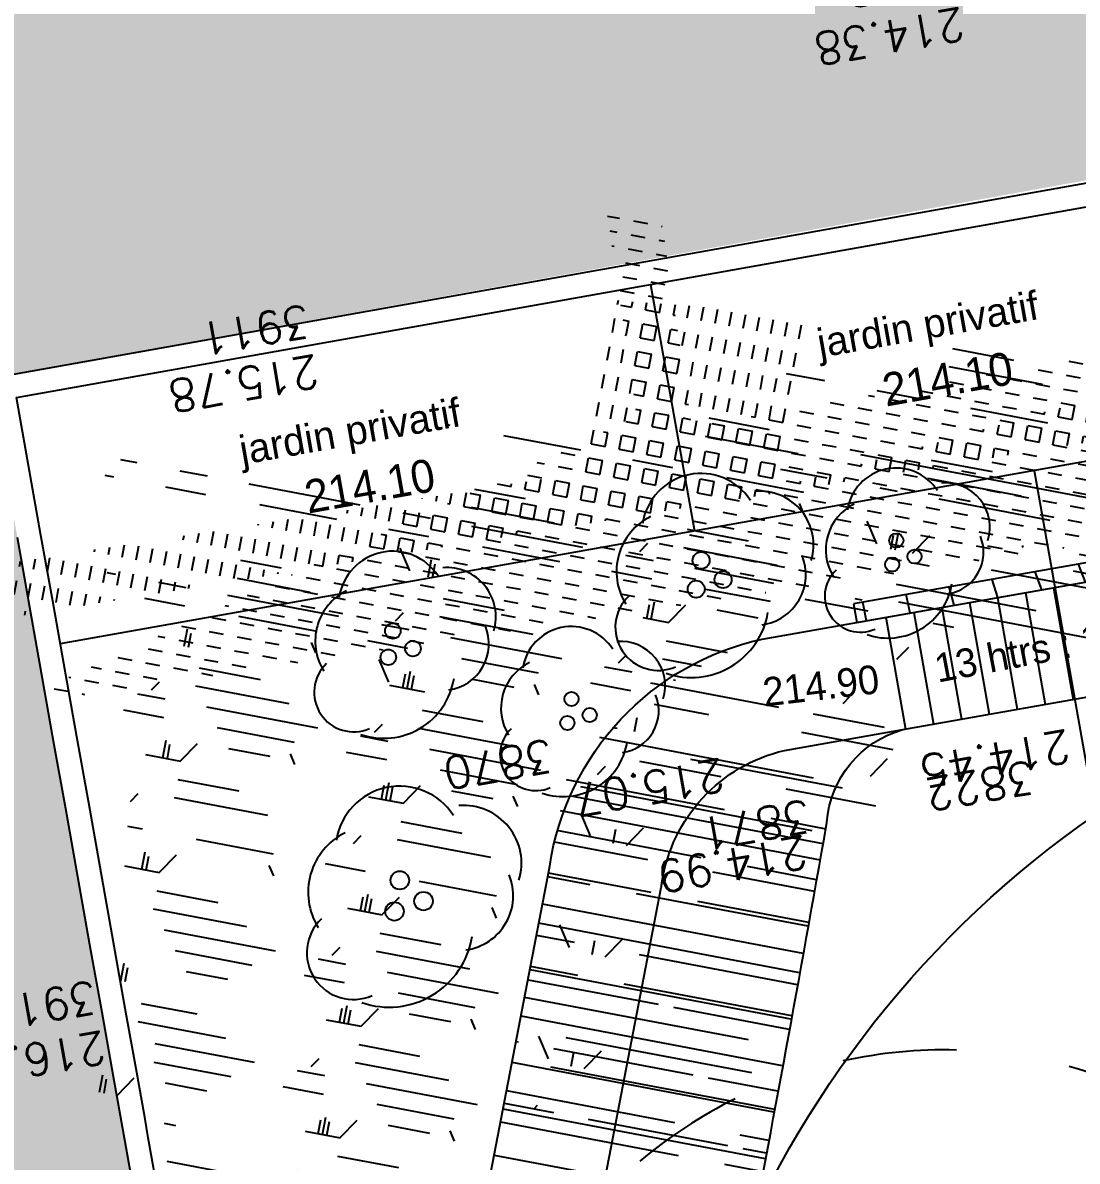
# Model space of a CAD drawing. Extents: x -2313930 to 3286427, y -3858277 to 2572692.
# Drawn here: x 392901 to 404053, y -317430 to -305391 of the extents above; entities that cross this region are included whole.
import ezdxf
from ezdxf.enums import TextEntityAlignment as Align
from ezdxf.lldxf.tags import DXFTag

# ---------------------------------------------------------------- set-up
doc = ezdxf.new("R2010")
doc.units = 0
for name, color, linetype, lineweight in [('_GAZELEC-RESERVATION 2', 132, 'Continuous', 18), ('Fond topo - P', 252, 'Continuous', 50), ('Fond topo - VOI', 252, 'Continuous', 25)]:
    doc.layers.add(name, color=color, linetype=linetype, lineweight=lineweight)
for name, color, linetype, plot in [('Fond topo - N', 252, 'Continuous', False), ('Fond topo - NCACHE', 252, 'Continuous', False), ('Fond topo - ZCACHE', 252, 'Continuous', False)]:
    doc.layers.add(name, color=color, linetype=linetype, plot=plot)
for name, color, linetype in [('Fond topo - VEG', 252, 'Continuous'), ('Fond topo - Z_500', 252, 'Continuous'), ('prlm-VRD', 2, 'Continuous'), ('SA - arbuste', 252, 'Continuous'), ('SA - bât A-B', 252, 'Continuous'), ('SA - béton balayé', 252, 'Continuous'), ('SA - clôture', 252, 'DIVISE2'), ('SA - couvre sol', 252, 'Continuous'), ('SA - EBC', 252, 'Continuous'), ('SA - ECL-réso', 252, 'Eclairage public'), ('SA - emmarchements', 252, 'Continuous'), ('SA - haie séparative', 252, 'Continuous'), ('SA - limite revêtement', 252, 'Continuous'), ('SA - muret béton', 252, 'Continuous'), ('SA - pouzzolane', 252, 'Continuous')]:
    doc.layers.add(name, color=color, linetype=linetype)
doc.styles.add('Arial', font='arial.ttf')
doc.styles.add('Lignes', font='arial.ttf', dxfattribs={"height": 0.35})
doc.styles.add('SIMPLEX', font='simplex_.ttf', dxfattribs={"height": 1.25})
tags = doc.linetypes.add('CACHE2', pattern=[4.762499928474426, 3.174999952316284, -1.587499976158142]).pattern_tags.tags
tags[6:7] = [DXFTag(74, 4), DXFTag(75, 0), DXFTag(340, '0'), DXFTag(46, 0.0), DXFTag(50, 0.0), DXFTag(44, 0.0), DXFTag(45, 0.0)]
tags[4:5] = [DXFTag(74, 4), DXFTag(75, 0), DXFTag(340, '0'), DXFTag(46, 0.0), DXFTag(50, 0.0), DXFTag(44, 0.0), DXFTag(45, 0.0)]
tags = doc.linetypes.add('DIVISE2', pattern=[15.874999761581421, 6.349999904632568, -3.174999952316284, 0, -3.174999952316284, 0, -3.174999952316284]).pattern_tags.tags
tags[14:15] = [DXFTag(74, 4), DXFTag(75, 0), DXFTag(340, '0'), DXFTag(46, 0.0), DXFTag(50, 0.0), DXFTag(44, 0.0), DXFTag(45, 0.0)]
tags[12:13] = [DXFTag(74, 4), DXFTag(75, 0), DXFTag(340, '0'), DXFTag(46, 0.0), DXFTag(50, 0.0), DXFTag(44, 0.0), DXFTag(45, 0.0)]
tags[10:11] = [DXFTag(74, 4), DXFTag(75, 0), DXFTag(340, '0'), DXFTag(46, 0.0), DXFTag(50, 0.0), DXFTag(44, 0.0), DXFTag(45, 0.0)]
tags[8:9] = [DXFTag(74, 4), DXFTag(75, 0), DXFTag(340, '0'), DXFTag(46, 0.0), DXFTag(50, 0.0), DXFTag(44, 0.0), DXFTag(45, 0.0)]
tags[6:7] = [DXFTag(74, 4), DXFTag(75, 0), DXFTag(340, '0'), DXFTag(46, 0.0), DXFTag(50, 0.0), DXFTag(44, 0.0), DXFTag(45, 0.0)]
tags[4:5] = [DXFTag(74, 4), DXFTag(75, 0), DXFTag(340, '0'), DXFTag(46, 0.0), DXFTag(50, 0.0), DXFTag(44, 0.0), DXFTag(45, 0.0)]
tags = doc.linetypes.add('Eclairage public', pattern='A,5,-0.25,["ECL",Lignes,S=1,R=0,X=0,Y=-0.18],-1.25', length=6.5).pattern_tags.tags
tags[15:16] = [DXFTag(74, 4), DXFTag(75, 0), DXFTag(340, '0'), DXFTag(46, 0.0), DXFTag(50, 0.0), DXFTag(44, 0.0), DXFTag(45, 0.0)]
tags[4:5] = [DXFTag(74, 4), DXFTag(75, 0), DXFTag(340, '0'), DXFTag(46, 0.0), DXFTag(50, 0.0), DXFTag(44, 0.0), DXFTag(45, 0.0)]
tags = doc.linetypes.add('L16', pattern=[0.37500001490116125, 0.300000011920929, -0.07500000298023224]).pattern_tags.tags
tags[6:7] = [DXFTag(74, 4), DXFTag(75, 0), DXFTag(340, '0'), DXFTag(46, 0.0), DXFTag(50, 0.0), DXFTag(44, 0.0), DXFTag(45, 0.0)]
tags[4:5] = [DXFTag(74, 4), DXFTag(75, 0), DXFTag(340, '0'), DXFTag(46, 0.0), DXFTag(50, 0.0), DXFTag(44, 0.0), DXFTag(45, 0.0)]

# ---------------------------------------------------------------- blocks, each defined once
blk = doc.blocks.new('PTOPO')
at = {"layer": 'Fond topo - NCACHE', "style": 'SIMPLEX'}
blk.add_attdef('MAT', text='', height=0.34, dxfattribs=at).set_placement((0.09999999986030161, -0.09999999962747097), align=Align.TOP_LEFT)
at = {"layer": 'Fond topo - ZCACHE', "style": 'SIMPLEX'}
blk.add_attdef('ALT', (0.09999999986030161, 0.09999999962747097), '', height=0.34, dxfattribs=at)
blk = doc.blocks.new('VEG12')
at = {"ltscale": 2}
for start, end in [(228.4615380795054, 242.3076921006177), (283.8461540205217, 297.6923080014643), (256.1538460914157, 270)]:
    blk.add_arc((0, 0), 0.496982058, start, end, dxfattribs=at)
blk = doc.blocks.new('A$C1F970F0F')
at = {"layer": 'SA - béton balayé'}
h = blk.add_hatch(dxfattribs=at)
h.set_pattern_fill('BETON_BALAYE', color=256, scale=49.99999999999999, angle=-10.72360141139323, style=0, pattern_type=2)
h.set_pattern_definition([(349.2763985886067, (-277130161.1279894, -473864756.7787022), (117.3825536141096, 28.65896207176165), [749.9999999999999, -99.99999999999999, 250, -49.99999999999999]), (349.2763985886067, (-277130091.1375459, -473864744.5890418), (-36.75306622226226, 74.64222748057564), [150, -16.5, 299.9999999999999, -37.49999999999999]), (349.2763985886067, (-277130128.6565508, -473864719.6726964), (261.6928111209335, -15.46358973923611), [399.9999999999999, -69.99999999999999, 200, -49.99999999999999])])
edge = h.paths.add_edge_path()
edge.add_line((-9848.021828921945, 1865.797831752172), (-9827.171338111542, 1747.59443806161))
edge.add_line((-9827.17133811154, 1747.59443806161), (-9152.088361635477, 1866.918095167009))
edge.add_arc((-9114.87687736417, 1710.031164295217), 161.2395845939956, 41.819106453245524, 103.34322179373208, ccw=False)
edge.add_line((-8994.712482080224, 1817.542660178998), (-8874.358082447141, 1651.210053610759))
edge.add_arc((-8250.48470572676, 2103.179701206446), 770.3859763315166, 215.9217267234085, 305.8530101404562)
edge.add_arc((-8201.557804967759, 2035.473004597492), 686.8513225415181, 305.8530100756806, 339.1614624020675)
edge.add_arc((-9769.804180045512, 2632.401251480027), 2364.862056990866, 339.1614623467734, 348.9989210756208)
edge.add_line((-7448.39979734906, 2181.12058423843), (-7357.930111852295, 2671.500953831))
edge.add_arc((-7247.966916528135, 2663.440423546497), 110.2582263342147, 105.59274894641169, 175.807598661459, ccw=False)
edge.add_line((-7277.604099074089, 2769.640771484942), (-6220.979327768806, 2956.27104268876))
edge.add_line((-6220.979327768806, 2956.27104268876), (-6241.838846999788, 3074.461738358269))
edge.add_line((-6241.838846999789, 3074.461738358268), (-7426.344988050439, 2865.323922125472))
edge.add_arc((-7364.9338366279, 2582.693398422513), 289.2254180525135, 102.2589147041249, 171.2235465465614)
edge.add_line((-7650.772763367539, 2626.823324880758), (-7724.184676581945, 2244.646554456637))
edge.add_arc((-8890.291717310776, 2487.602334424398), 1191.147825190934, 333.8740634381715, 348.2309193326143, ccw=False)
edge.add_arc((-8295.276148083369, 2204.744013857594), 532.431483547898, 302.4044476769955, 333.0072947726128, ccw=False)
edge.add_arc((-8227.552075526368, 2108.27274464883), 414.7255090430872, 243.8453067393806, 301.6473037490109, ccw=False)
edge.add_arc((-8012.861629557673, 2641.099884216123), 988.5292012736542, 231.8619865371965, 246.28969688080548, ccw=False)
edge.add_line((-8623.335587158323, 1863.596489456333), (-8683.208498574279, 1914.584188890583))
edge.add_arc((-8966.493370861708, 1569.007829169004), 446.8482284459931, 50.65694705678597, 100.290342192283)
edge.add_line((-9046.31671561105, 2008.668576689881), (-9848.021828921945, 1865.797831752172))
at = {"layer": 'SA - couvre sol'}
h = blk.add_hatch(dxfattribs=at)
h.set_pattern_fill('PELOUSE6', color=256, scale=20.0000003, angle=-10.72360141139323, style=0, pattern_type=2)
h.set_pattern_definition([(349.2763985886067, (-277130161.1279894, -473864756.7787022), (22.32856350872324, 117.9043497231417), [37.5000005625, -202.5000030375]), (79.27639858860677, (-277130147.3110734, -473864759.3953308), (-235.8086994462835, 44.65712701744649), [15.000000225, -105.000001575]), (79.27639858860677, (-277130138.0997961, -473864761.1397498), (-235.8086994462835, 44.65712701744649), [15.000000225, -105.000001575]), (79.27639858860677, (-277130142.7054347, -473864760.2675403), (-235.8086994462835, 44.65712701744649), [18.75000028125, -101.25000151875]), (112.9664661186067, (-277130151.916716, -473864758.5231205), (-191.1515722884832, 280.4658259369293), [12.00000018, -420.7461593111922]), (45.58633105860677, (-277130133.4941673, -473864762.0119574), (22.32856353476547, 117.9043498154048), [12.00000018, -420.7461593111923]), (45.58633105860677, (-277130124.2828801, -473864763.7563783), (22.32856353476547, 117.9043498154048), [26.00000039, -406.6661590999923]), (112.9664661186067, (-277130161.1279894, -473864756.7787022), (-191.1515722884832, 280.4658259369293), [26.00000039, -406.6661590999922]), (349.2763985886067, (-277130073.3609553, -473864750.4999832), (22.32856350872324, 117.9043497231417), [44.42455106636825, -195.5754525336318]), (349.2763985886067, (-277130085.1249766, -473864728.4255323), (22.32856350872324, 117.9043497231417), [82.81008944215131, -56.09585564143782, 43.07431864611476, -58.01973967029608]), (349.2763985886067, (-277130096.7337571, -473864706.3804808), (22.32856350872324, 117.9043497231417), [119.4799495921992, -46.28746189431191, 29.47870124218051, -44.75389087130835]), (349.2763985886067, (-277130108.4191755, -473864684.3209158), (22.32856350872324, 117.9043497231417), [100.4611429069171, -139.5388606930829]), (349.2763985886067, (-277130104.5097786, -473864665.2146754), (22.32856350872324, 117.9043497231417), [65.56973938354608, -174.4302642164539])])
edge = h.paths.add_edge_path()
edge.add_line((-6228.157989213812, 3205.65061232166), (-6932.110591357943, 3080.200205504922))
edge.add_line((-6932.110591357943, 3080.200205504922), (-8168.643052998609, 2860.35661354667))
edge.add_line((-8168.643052998608, 2860.35661354667), (-8048.552069072212, 2186.477885055019))
edge.add_line((-8048.552069072212, 2186.477885055019), (-9043.463277808662, 2009.177083892231))
edge.add_arc((-8966.493371557674, 1569.007827120691), 446.848230471036, 50.65694715427537, 99.91870351372972, ccw=False)
edge.add_line((-8683.208498574279, 1914.584188890583), (-8648.862046820717, 1884.334762004774))
edge.add_arc((-8002.352072857912, 2656.411474703511), 1007.014198869646, 230.0583744073485, 248.9017046491022)
edge.add_arc((-8227.600700210323, 2108.42985686155), 414.8847726059677, 250.6824505330944, 301.6416359494448)
edge.add_arc((-8295.276148991505, 2204.744014693089), 532.4314847213814, 302.4044477113227, 332.7860828894023)
edge.add_arc((-8905.775889447583, 2493.074873858972), 1207.424707483749, 333.866928217866, 348.126559891779)
edge.add_line((-7724.184676581945, 2244.646554456637), (-7650.772763454185, 2626.823324423229))
edge.add_arc((-7364.930355528893, 2582.69170504399), 289.2291167873025, 102.55394793912342, 171.2233203301325, ccw=False)
edge.add_line((-7427.796840049502, 2865.00586893639), (-7326.119143882028, 2883.019916696067))
edge.add_line((-7326.119143882028, 2883.019916696067), (-7329.596581166951, 2902.715282318173))
edge.add_line((-7329.596581166951, 2902.715282318173), (-6209.591709783006, 3100.464677392857))
edge.add_line((-6209.591709783006, 3100.464677392857), (-6228.157989213812, 3205.650612321661))
at = {"layer": 'SA - EBC'}
h = blk.add_hatch(dxfattribs=at)
h.set_pattern_fill('_USER', color=256, scale=74.99999999999999, angle=-325.7236014113932, style=0, pattern_type=0)
h.set_pattern_definition([(34.27639858860678, (-277130161.1279894, -473864756.7787022), (-42.238928459823, 61.97477650275113), [])])
edge = h.paths.add_edge_path()
edge.add_line((-6380.366745524513, -2338.425892864678), (-6264.382088389636, -1261.879128604771))
edge.add_arc((-8056.564030597548, -1109.247026734414), 1798.669695218522, -4.867878193194572, 34.99278727741358)
edge.add_line((-6583.050211284762, -77.75795899612035), (-6777.554778163194, 920.8050105170822))
edge.add_line((-6777.554778163193, 920.8050105170822), (-8841.210683172874, 810.7117170478002))
edge.add_line((-8841.210683172874, 810.7117170478001), (-9066.430764202638, 1054.341424803315))
edge.add_line((-9066.430764202638, 1054.341424803315), (-9200.732878206167, 1276.237686397466))
edge.add_line((-9200.732878206167, 1276.237686397466), (-9215.227966098517, 1381.8038443222))
edge.add_line((-9215.227966098517, 1381.8038443222), (-9153.081651767654, 1528.146854366953))
edge.add_arc((-8759.908921935477, 1333.50854966994), 438.7127364677392, 77.94290000168593, 153.6625061913043, ccw=False)
edge.add_line((-8668.267801014865, 1762.543245291088), (-8534.005134275378, 1623.448132453152))
edge.add_line((-8534.005134275378, 1623.448132453152), (-8248.031661763425, 1441.544756548981))
edge.add_line((-8248.031661763427, 1441.544756548981), (-7855.495845982434, 1341.321950199894))
edge.add_line((-7855.495845982434, 1341.321950199894), (-7323.070638909227, 1307.770183732372))
edge.add_line((-7323.070638909226, 1307.770183732372), (-6865.558068881049, 1322.792115619964))
edge.add_arc((-3264.256657666492, -41.8706977304812), 3851.19156217365, 147.2647305543028, 159.2464973951671, ccw=False)
edge.add_line((-6503.794535057134, 2040.692816174506), (-6236.131093676152, 2457.057480180494))
edge.add_line((-6236.131093676152, 2457.057480180494), (-5806.95964030603, 2928.900990018032))
edge.add_arc((-5541.395022304517, 2687.35320844028), 358.9845360449703, 12.787998054275079, 137.7115012877877, ccw=False)
edge.add_line((-5191.314831544733, 2766.812362293308), (-4957.547667248313, 2215.62441961903))
edge.add_line((-4957.547667248313, 2215.62441961903), (-4453.978092088548, 1461.842562723225))
edge.add_arc((-5946.780405315486, 698.3119081539749), 1676.7342684047, -3.6281981681722755, 27.088596234188913, ccw=False)
edge.add_line((-4273.406806751298, 592.2053272253171), (-4298.514161633499, 196.2451054340372))
edge.add_line((-4298.514161633499, 196.2451054340372), (-4569.894066815068, -468.5241287518014))
edge.add_arc((-2503.085063454572, -1312.261176615308), 2232.395946580586, 157.7931582211728, 172.6539998987617)
edge.add_line((-4717.157746759734, -1026.8249922289), (-4676.430217500433, -1404.03939546651))
edge.add_line((-4676.430217500434, -1404.03939546651), (-6380.366745524513, -2338.425892864678))
at = {"layer": 'SA - haie séparative'}
h = blk.add_hatch(dxfattribs=at)
h.set_pattern_fill('PAVES_EVERGREEN1', color=256, scale=30.0000012, angle=-10.72360141139323, style=0, pattern_type=2)
h.set_pattern_definition([(349.2763985886067, (-277130152.3634321, -473864750.8052154), (32.26715867605478, 9.155903067109474), [15.0000006, -15.0000006]), (79.27639858860677, (-277130152.3634321, -473864750.8052154), (-9.155903067109474, 32.26715867605478), [15.0000006, -15.0000006])])
h.paths.add_polyline_path([(-7571.884944137657, 3032.728117688115), (-8180.04694303207, 2924.348419965042), (-8168.643052998608, 2860.35661354667), (-6932.110591357943, 3080.200205504922), (-6943.603801012161, 3144.693219778928), (-7509.520155471888, 3043.842059244017), (-7544.453705150295, 3240.250483176035), (-7606.46409475667, 3228.595328266149)])
at = {"layer": 'SA - muret béton'}
h = blk.add_hatch(dxfattribs=at)
h.set_pattern_fill('_USER', color=256, scale=25, angle=-143.4936667190104, style=0, pattern_type=0)
h.set_pattern_definition([(216.5063332809896, (-277130161.1279894, -473864756.7787022), (14.87279096815364, -20.09477765036497), [])])
h.paths.add_polyline_path([(-7329.596581166951, 2902.715282318173), (-7326.119143882028, 2883.019916696067), (-6186.419900834169, 3084.246573542671), (-6208.468175825709, 3209.159506338408), (-6228.157989213812, 3205.65061232166), (-6209.591709783006, 3100.464677392857)])
at = {"layer": 'SA - pouzzolane'}
h = blk.add_hatch(dxfattribs=at)
h.set_pattern_fill('GRANULATS3', color=256, scale=99.99999999999999, angle=-10.72360141139323, style=0, pattern_type=2)
h.set_pattern_definition([(349.2763985886067, (1566334396.510018, -579968905.3710737), (116.8607592736427, 79.6464873173181), [4.999999999999999, -4.999999999999999, 9.999999999999998, -79.99999999999999]), (349.2763985886067, (1566334358.138925, -579968893.0155385), (116.8607592736427, 79.6464873173181), [25, -74.99999999999999]), (349.2763985886067, (1566334354.156601, -579968887.1725004), (116.8607592736427, 79.6464873173181), [25, -74.99999999999999]), (349.2763985886067, (1566334403.022516, -579968870.9823055), (116.8607592736427, 79.6464873173181), [4.999999999999999, -94.99999999999999]), (349.2763985886067, (1566334355.756418, -579968851.8533757), (116.8607592736427, 79.6464873173181), [15, -84.99999999999999]), (349.2763985886067, (1566334356.686774, -579968846.9406939), (116.8607592736427, 79.6464873173181), [15, -84.99999999999999]), (349.2763985886067, (1566334416.569305, -579968853.1922948), (116.8607592736427, 79.6464873173181), [30, -69.99999999999999]), (349.2763985886067, (1566334412.58698, -579968847.3492565), (116.8607592736427, 79.6464873173181), [30, -69.99999999999999]), (349.2763985886067, (1566334389.884288, -579968832.8721105), (116.8607592736427, 79.6464873173181), [9.999999999999998, -89.99999999999999]), (349.2763985886067, (1566334395.727326, -579968828.8897862), (116.8607592736427, 79.6464873173181), [4.999999999999999, -94.99999999999999]), (349.2763985886067, (1566334353.373909, -579968810.6912124), (116.8607592736427, 79.6464873173181), [4.999999999999999, -4.999999999999999, 4.999999999999999, -84.99999999999999]), (79.27639858860677, (1566334349.652482, -579968830.3419373), (-79.64648731731808, 116.8607592736427), [15, -84.99999999999999]), (79.27639858860677, (1566334348.052666, -579968865.6610618), (-79.64648731731808, 116.8607592736427), [4.999999999999999, -9.999999999999998, 4.999999999999999, -9.999999999999998, 20, -49.99999999999999]), (79.27639858860677, (1566334369.04231, -579968808.569602), (-79.64648731731808, 116.8607592736427), [4.999999999999999, -94.99999999999999]), (79.27639858860677, (1566334375.407142, -579968855.5748026), (-79.64648731731808, 116.8607592736427), [4.999999999999999, -94.99999999999999]), (79.27639858860677, (1566334384.971607, -579968831.9417535), (-79.64648731731808, 116.8607592736427), [4.999999999999999, -94.99999999999999]), (79.27639858860677, (1566334384.563045, -579968887.8419601), (-79.64648731731808, 116.8607592736427), [9.999999999999998, -89.99999999999999]), (79.27639858860677, (1566334388.545369, -579968893.6849979), (-79.64648731731808, 116.8607592736427), [15, -84.99999999999999]), (79.27639858860677, (1566334404.622332, -579968835.6631806), (-79.64648731731808, 116.8607592736427), [9.999999999999998, -4.999999999999999, 9.999999999999998, -74.99999999999999]), (79.27639858860677, (1566334403.952872, -579968866.0696244), (-79.64648731731808, 116.8607592736427), [20, -79.99999999999999]), (79.27639858860677, (1566334408.865554, -579968866.9999814), (-79.64648731731808, 116.8607592736427), [9.999999999999998, -89.99999999999999]), (79.27639858860677, (1566334412.178418, -579968903.2494636), (-79.64648731731808, 116.8607592736427), [20, -79.99999999999999]), (79.27639858860677, (1566334417.091099, -579968904.1798201), (-79.64648731731808, 116.8607592736427), [15, -84.99999999999999]), (34.27639858860676, (1566334378.720007, -579968891.8242844), (18.60713597325343, 98.25362326955934), [7.071066999999998, -134.35028923]), (34.27639858860676, (1566334398.109834, -579968870.0519489), (18.60713597325343, 98.25362326955934), [7.071066999999998, -134.35028923]), (34.27639858860676, (1566334410.726267, -579968857.1746192), (18.60713597325343, 98.25362326955934), [7.071066999999998, -134.35028923]), (34.27639858860676, (1566334343.809444, -579968834.3242615), (18.60713597325343, 98.25362326955934), [7.071066999999998, -134.35028923]), (34.27639858860676, (1566334357.356233, -579968816.5342503), (18.60713597325343, 98.25362326955934), [7.071066999999998, -134.35028923]), (34.27639858860676, (1566334391.336439, -579968878.9469545), (18.60713597325343, 98.25362326955934), [14.1421, -127.2792562]), (34.27639858860676, (1566334413.25644, -579968816.942813), (18.60713597325343, 98.25362326955934), [14.1421, -127.2792562]), (124.2763985886068, (1566334390.66698, -579968909.3533983), (-98.25362326955934, 18.60713597325343), [14.1421, -127.2792562]), (124.2763985886068, (1566334396.510018, -579968905.3710737), (-98.25362326955934, 18.60713597325343), [14.1421, -127.2792562]), (124.2763985886068, (1566334415.899845, -579968883.5987384), (-98.25362326955934, 18.60713597325343), [14.1421, -127.2792562]), (124.2763985886068, (1566334407.674299, -579968846.4188998), (-98.25362326955934, 18.60713597325343), [14.1421, -127.2792562]), (124.2763985886068, (1566334412.58698, -579968847.3492565), (-98.25362326955934, 18.60713597325343), [14.1421, -127.2792562]), (124.2763985886068, (1566334387.354114, -579968873.1039164), (-98.25362326955934, 18.60713597325343), [21.21319999999999, -120.2081562]), (124.2763985886068, (1566334420.812526, -579968884.529095), (-98.25362326955934, 18.60713597325343), [21.21319999999999, -120.2081562]), (124.2763985886068, (1566334386.423759, -579968878.0165975), (-98.25362326955934, 18.60713597325343), [28.28426999999999, -113.1370862]), (124.2763985886068, (1566334353.373909, -579968810.6912124), (-98.25362326955934, 18.60713597325343), [28.28426999999999, -113.1370862]), (124.2763985886068, (1566334352.443552, -579968815.6038935), (-98.25362326955934, 18.60713597325343), [28.28426999999999, -113.1370862]), (124.2763985886068, (1566334347.122309, -579968870.573743), (-98.25362326955934, 18.60713597325343), [7.071066999999998, -134.35028923]), (124.2763985886068, (1566334351.774093, -579968846.0103371), (-98.25362326955934, 18.60713597325343), [7.071066999999998, -134.35028923]), (15.84144978860676, (1566334401.422699, -579968906.3014305), (98.25362322038048, -18.60713601425497), [11.180339, -212.426458]), (15.84144978860676, (1566334387.354114, -579968873.1039164), (98.25362322038048, -18.60713601425497), [11.180339, -212.426458]), (15.84144978860676, (1566334419.882169, -579968889.4417765), (98.25362322038048, -18.60713601425497), [22.36068, -201.2461177]), (15.84144978860676, (1566334420.812526, -579968884.529095), (98.25362322038048, -18.60713601425497), [22.36068, -201.2461177]), (52.71134740860677, (1566334400.640008, -579968829.8201425), (18.60713586383586, 98.25362338541537), [11.17999999999999, -111.7999999999999, 22.35999999999999, -78.26679773999996]), (52.71134740860677, (1566334344.070342, -579968859.8180242), (18.60713586383586, 98.25362338541537), [11.18033899999999, -212.4264579999999]), (52.71134740860677, (1566334351.365531, -579968901.9105439), (18.60713586383586, 98.25362338541537), [11.18033899999999, -212.4264579999999]), (52.71134740860677, (1566334348.983023, -579968860.7483809), (18.60713586383586, 98.25362338541537), [11.18033899999999, -212.4264579999999]), (52.71134740860677, (1566334406.483046, -579968825.8378183), (18.60713586383586, 98.25362338541537), [11.18033899999999, -212.4264579999999]), (52.71134740860677, (1566334400.640008, -579968829.8201425), (18.60713586383586, 98.25362338541537), [11.18033899999999, -212.4264579999999]), (52.71134740860677, (1566334376.337499, -579968850.6621213), (18.60713586383586, 98.25362338541537), [22.36067999999999, -201.2461176999998]), (52.71134740860677, (1566334371.424818, -579968849.7317643), (18.60713586383586, 98.25362338541537), [22.36067999999999, -201.2461176999998]), (105.8414497886067, (1566334356.686774, -579968846.9406939), (18.60713601425497, 98.25362322038048), [11.180339, -212.426458]), (105.8414497886067, (1566334353.226244, -579968892.0851816), (18.60713601425497, 98.25362322038048), [22.36068, -201.2461177]), (105.8414497886067, (1566334354.156601, -579968887.1725004), (18.60713601425497, 98.25362322038048), [22.36068, -201.2461177]), (142.7113474086068, (1566334385.901964, -579968827.0290724), (-98.25362338541537, 18.60713586383589), [22.36067999999999, -201.2461177]), (142.7113474086068, (1566334395.727326, -579968828.8897862), (-98.25362338541537, 18.60713586383589), [33.54101959999998, -190.0657781])])
h.paths.add_polyline_path([(-8227.01561759797, 3737.921970028881), (-8608.629176422162, 3676.350672093718), (-8710.906338723305, 4250.268894913754), (-8338.769361387542, 4316.586904186884)], flags=16)
edge = h.paths.add_edge_path()
edge.add_line((-8077.550420688362, 2206.704044172183), (-8618.496143292887, 2110.303717207159))
edge.add_line((-8618.496143292887, 2110.303717207159), (-8665.0497846271, 2365.526736932683))
edge.add_line((-8665.049784627097, 2365.526736932683), (-9372.508085088, 2239.919204763752))
edge.add_line((-9372.508085088002, 2239.919204763752), (-9326.911429360862, 1984.058062024129))
edge.add_line((-9326.911429360862, 1984.058062024129), (-10066.37407550757, 1852.27946008155))
edge.add_line((-10066.37407550757, 1852.27946008155), (-9954.496884283193, 2817.428171378946))
edge.add_line((-9954.496884283193, 2817.428171378946), (-9588.872092792588, 2884.043586671438))
edge.add_line((-9588.872092792586, 2884.043586671438), (-9706.071961552761, 3541.699107062782))
edge.add_line((-9706.071961552761, 3541.699107062782), (-9868.676745587163, 3512.704087239571))
edge.add_line((-9868.676745587163, 3512.704087239571), (-9836.516297918568, 3771.491983810542))
edge.add_line((-9836.516297918568, 3771.491983810542), (-9444.63026670932, 3841.335956347627))
edge.add_line((-9444.630266709319, 3841.335956347628), (-9570.456778183388, 4547.816036243914))
edge.add_arc((-8644.745261165266, 3881.822133039172), 1140.390148960382, 123.19444017101321, 144.2672491886968, ccw=False)
edge.add_arc((-8627.918880026316, 3890.71939353054), 1142.314128409439, 104.11344255979509, 124.1450562793064, ccw=False)
edge.add_line((-8906.463673960438, 4998.552578488322), (-8312.503018193787, 5104.401474696298))
edge.add_line((-8312.503018193787, 5104.401474696298), (-8208.115884912808, 4518.643357879995))
edge.add_line((-8208.115884912806, 4518.643357879995), (-7224.761958924259, 4693.885482933878))
edge.add_line((-7224.761958924259, 4693.885482933878), (-6988.438265731197, 3367.77835702927))
edge.add_line((-6988.438265731197, 3367.778357029269), (-8244.044860961932, 3140.971199241873))
edge.add_line((-8244.04486096193, 3140.971199241873), (-8077.550420688361, 2206.704044172182))
h.paths.add_polyline_path([(-8361.968048038472, 4332.76779950922), (-8388.284717683899, 4480.441198992844), (-8535.958117048807, 4454.124529348632), (-8512.475619722924, 4310.52157949489)], flags=16)
at = {"layer": 'Fond topo - VOI', "linetype": 'L16', "ltscale": 2, "flags": 128}
blk.add_lwpolyline([(-8994.712482080224, 1817.542660178998), (-8895.129143909617, 1681.364456358212, 0.4278506510870631), (-7799.263613453413, 1478.764712265815, 0.1463675400754374), (-7559.635750910459, 1791.135500691514, 0.04295039323050164), (-7448.39979734906, 2181.12058423843, 0.004569597812766526), (-7360.900335598541, 2654.264821151518), (-7357.93011199093, 2671.500953098953)], format="xyb", dxfattribs=at)
at = {"layer": 'SA - arbuste'}
for centre in [(-7284.522413039256, 2969.671196372409), (-7288.865672954526, 2944.311426571907), (-7265.229436082145, 2952.696704423938), (-7627.999463991728, 2802.077780567636), (-7632.342723947203, 2776.71801067996), (-7608.706487057494, 2785.103288623497)]:
    blk.add_circle(centre, 7.5, dxfattribs=at)
at = {"layer": 'SA - arbuste', "ltscale": 1.200000047683716}
for centre in [(-7490.900028064656, 2948.63435037319), (-7496.111940007761, 2918.20262652628), (-7467.748455734288, 2928.264960114294)]:
    blk.add_circle(centre, 9, dxfattribs=at)
at = {"layer": 'SA - arbuste', "ltscale": 1.100000023841858}
for centre in [(-7816.972461609948, 2874.051282674565), (-7821.750047604992, 2846.155535815938), (-7795.750186937785, 2855.379341470712)]:
    blk.add_circle(centre, 8.249999999999998, dxfattribs=at)
at = {"layer": 'SA - arbuste', "ltscale": 1.299999952316284}
for centre in [(-7809.598518586774, 2610.352785204564), (-7784.517648541352, 2588.285945690287), (-7815.244756592323, 2577.385084391035)]:
    blk.add_circle(centre, 9.749999999999998, dxfattribs=at)
at = {"layer": 'SA - arbuste', "ltscale": 0.800000011920929}
for centre, radius, start, end in [((-7284.662284906611, 2994.165604391524), 52.09335999999999, 32.90494451793248, 171.1222226947237), ((-7491.067874321565, 2978.027639961258), 62.512032, 32.9049446683259, 171.1222226413906), ((-7428.658830252739, 2965.170180666818), 56.59152, 342.9842594908044, 94.63470451053406), ((-7232.654748210433, 2983.451054874178), 47.1596, 342.9842597590838, 94.63470455183064), ((-7305.158575975623, 2959.857752734005), 53.97568, 116.324862448247, 211.8320555073776), ((-7515.663423580118, 2936.858218100344), 64.770816, 116.3248625443805, 211.8320557151161), ((-7236.821228560669, 2957.197267567922), 44.59584, 277.883133562608, 22.28760147896251), ((-7817.126320689409, 2900.995131386651), 57.302696, 32.90494468718641, 171.1222224813845), ((-7433.6586066812, 2933.665635806071), 53.515008, 277.8831336295787, 22.28760135417932), ((-7759.918030315572, 2889.209126935005), 51.87555999999999, 342.9842596513358, 94.63470455183064), ((-7322.262683516273, 2910.624784264251), 37.90984, 133.2696688948049, 293.7521365895177), ((-7839.672240844528, 2863.256494673188), 59.373248, 116.3248626852404, 211.8320555822061), ((-7293.223675874756, 2934.861277066312), 68.40896, 251.0377365927819, 350.7437825594993), ((-7536.188352630144, 2877.778655880002), 45.49180799999999, 133.2696687023551, 293.7521367596177), ((-7501.341543461434, 2906.862447261643), 82.09075199999998, 251.0377365658391, 350.7437825057393), ((-7764.501158716358, 2860.32996085367), 49.055424, 277.8831335765811, 22.28760147896251), ((-7628.139335899289, 2826.572188499577), 52.09335999999999, 32.90494451793248, 171.1222224813845), ((-7576.131799185781, 2815.857639073737), 47.1596, 342.9842592756738, 94.63470461757107), ((-7858.486759157195, 2809.100229236634), 41.700824, 133.2696687605748, 293.7521366980839), ((-7648.635626950972, 2792.264336933564), 53.97568, 116.3248625983236, 211.8320556568809), ((-7826.543850754854, 2835.760371376404), 75.249856, 251.0377365658391, 350.7437823991756), ((-7580.29827953047, 2789.603851671643), 44.59584, 277.883133562608, 22.28760127864609), ((-7665.73973450895, 2743.031368372303), 37.90984, 133.2696686351559, 293.7521367712873), ((-7636.700726867433, 2767.267861174365), 68.40896, 251.0377365927819, 350.7437823991756), ((-7809.780352038459, 2642.19551557711), 67.72136799999998, 32.90494453679299, 171.1222226413906), ((-7742.170554291974, 2628.26660134837), 61.30748, 342.9842592210746, 94.63470466618284), ((-7836.425530400447, 2597.595308568745), 70.16838399999999, 116.324862790465, 211.8320556474566), ((-7747.586978770986, 2594.136677712545), 57.97459199999999, 277.8831335132367, 22.28760153890703), ((-7858.660870205162, 2533.592449473109), 49.28279199999999, 133.2696687767423, 293.7521364719133), ((-7820.910160270081, 2565.099890096621), 88.931648, 251.0377365388965, 350.7437826127198)]:
    blk.add_arc(centre, radius, start, end, dxfattribs=at)
at = {"layer": 'SA - bât A-B', "ltscale": 2.539999961853027, "elevation": 9.999999999999998e-08, "flags": 128}
for points in [[(-8067.851120859456, 2294.772613837408), (-8071.710931218015, 2316.431559613053), (-8075.570741536369, 2338.090505475872), (-8079.430551980887, 2359.749451173009), (-8083.290362505126, 2381.408397074818), (-8087.150172726427, 2403.06734282447), (-8099.939791160765, 2474.835026039608), (-8112.729409274835, 2546.602709194093), (-8125.51902746308, 2618.370392457414), (-8138.308645800365, 2690.138075559384), (-8151.098264085663, 2761.905758935872), (-8163.88788242295, 2833.673442037843), (-8176.677500593866, 2905.441125392669), (-8189.46711881677, 2977.208808472978), (-8202.256737342614, 3048.976491705445), (-8215.046516194694, 3120.745077535826), (-6958.913587482681, 3344.598767417288)], [(-8230.300528213505, 2179.482902118214), (-8171.179733070217, 2190.018643072262), (-8112.058938206994, 2200.554384174136), (-8077.550420688362, 2206.704044172183), (-8080.883922914099, 2225.409664853105), (-8084.743733346834, 2247.068610737586), (-8088.603543791352, 2268.727556434722), (-8092.463354092374, 2290.386502389047), (-8096.323164445386, 2312.045448068855), (-8100.182974746409, 2333.704394023179), (-8104.042785174284, 2355.363339432801), (-8107.90259567565, 2377.022285330279), (-8111.762405976672, 2398.681231284603), (-8124.55202429663, 2470.44891447808), (-8137.34164252508, 2542.216597654226), (-8150.131260730655, 2613.984280826041), (-8162.920879067942, 2685.751963928012), (-8175.71049735324, 2757.5196473045), (-8188.500115667649, 2829.287330402138), (-8201.289733861442, 2901.055013761296), (-8214.079352084347, 2972.822696841606)], [(-8244.04486096193, 3140.971199241873), (-6987.911932381629, 3364.824889053491), (-6988.438265731197, 3367.778357029269), (-7224.761958924259, 4693.885482933878)]]:
    blk.add_lwpolyline(points, dxfattribs=at)
at = {"layer": 'SA - bât A-B', "linetype": 'CACHE2', "ltscale": 0.5, "elevation": 9.999999999999998e-08, "flags": 128}
blk.add_lwpolyline([(-7014.77939218259, 2347.808212974315), (-7138.453916274242, 3043.428050616758)], dxfattribs=at)
at = {"layer": 'SA - clôture', "ltscale": 0.1000000014901161, "elevation": 9.999999999999998e-08, "flags": 128}
for points in [[(-7544.453705150295, 3240.250483176035), (-7498.089432460631, 2979.574605130055)], [(-6932.110591357943, 3080.200205504922), (-8168.643052998608, 2860.35661354667)]]:
    blk.add_lwpolyline(points, dxfattribs=at)
at = {"layer": 'SA - ECL-réso', "ltscale": 0.75, "elevation": 9.999999999999998e-08, "flags": 128}
blk.add_lwpolyline([(-9286.862647055887, 2100.944666868752, 0.2930350939041828), (-9886.503230310569, 1791.043647865362, 0.1518295808238322), (-8700.133871328642, 1893.13654165742, 0.5077465248592722), (-7509.73583963833, 2041.909609075579, -0.3108125397037955), (-6604.771473921978, 2860.900012220865, -0.4227801843689576), (-5494.556235404147, 2355.551721652774, -0.1041967193315425), (-4276.694222183912, 2059.349908420223, 0.2818692953754232), (-3362.346133704355, 2628.225664960158, 0.1048625014031917), (-2231.953768909742, 2952.046030036208, 0.1624908663689829), (-1008.88724681807, 2940.326928099674, -0.2983671517984825), (-142.8597030717047, 2572.739655090864)], format="xyb", dxfattribs=at)
at = {"layer": 'SA - emmarchements', "elevation": 9.999999999999998e-08, "flags": 128}
for points in [[(-7147.873424514909, 2914.541234417991), (-7127.014765733695, 2796.367987261919)], [(-7118.330112749851, 2919.755899111909), (-7097.471453968636, 2801.582651955835)], [(-7206.960048045026, 2904.111905030158), (-7186.101389263812, 2785.938657874085)], [(-7177.416736279968, 2909.326569724075), (-7156.558077498754, 2791.153322568001)], [(-7266.046671575145, 2893.682575642324), (-7245.18801279393, 2775.509328486251)], [(-7236.503359810085, 2898.897240336241), (-7215.644701028871, 2780.723993180168)], [(-7295.589983340203, 2888.467910948407), (-7274.731324558988, 2770.294663792334)]]:
    blk.add_lwpolyline(points, dxfattribs=at)
at = {"layer": 'SA - limite revêtement', "elevation": 9.999999999999998e-08, "flags": 128}
for points in [[(-9046.31671561105, 2008.668576689881, -0.2200170216420878), (-8683.20849838572, 1914.584188760087, 0.08303662835974297), (-8410.36150650866, 1736.01213731272, 0.2576960552758261), (-8009.950196786815, 1755.219391428576, 0.1343294381096262), (-7820.845451293557, 1963.085580078532, 0.06272567262543728), (-7724.184676581945, 2244.646554456637), (-7651.054023276898, 2625.359107315151, -0.3115311909312224), (-7426.384178171716, 2865.31700272148), (-6186.419900834169, 3084.246573542671), (-6208.468175825709, 3209.159506338408)], [(-7357.930111852295, 2671.500953831, -0.3163305577211251), (-7277.604099074089, 2769.640771484942), (-5842.504830421802, 3023.120505208157, -0.3304965883748927), (-5783.138508691716, 2992.061573392854)]]:
    blk.add_lwpolyline(points, format="xyb", dxfattribs=at)
at = {"layer": 'SA - limite revêtement', "linetype": 'CACHE2', "ltscale": 0.4000000059604645, "elevation": 9.999999999999998e-08, "flags": 128}
blk.add_lwpolyline([(-9152.088361635479, 1866.918095167009), (-9029.052172411022, 1887.335118992912, -0.2270912680700006), (-8764.385219808759, 1826.207693869681, 0.08241432609043857), (-8460.876097811366, 1627.137347201442, 0.2567757039610167), (-7946.304273058802, 1653.485933537594, 0.1349984428626776), (-7713.495302280017, 1909.451128309126, 0.06289476979006926), (-7606.70736447819, 2220.170420626946, 0.003907962237498524), (-7606.339123832886, 2222.009732553533), (-7533.208470545168, 2602.722285320541, 0.01031917063332566), (-7532.374766595396, 2607.604275968557, -0.3082049803056239), (-7402.872773173793, 2747.612127319895), (-7277.604099074089, 2769.640771484942)], format="xyb", dxfattribs=at)
at = {"layer": 'SA - muret béton', "elevation": 9.999999999999998e-08, "flags": 128}
blk.add_lwpolyline([(-7329.596581166951, 2902.715282318173), (-7326.119143882028, 2883.019916696067), (-6186.419900834169, 3084.246573542671), (-6208.468175825709, 3209.159506338408), (-6228.157989213812, 3205.65061232166), (-6209.591709783006, 3100.464677392857)], close=True, dxfattribs=at)
at = {"layer": 'Fond topo - P', "ltscale": 2}
ref = blk.add_blockref('PTOPO', (-7207.417587504164, 3544.921294664858), dxfattribs=dict(at, xscale=99.99999999999994, yscale=99.99999999999994, zscale=99.99999999999994, rotation=190.0656205306617))
ref.add_attrib('MAT', '3868', dxfattribs={"layer": 'Fond topo - N', "color": 0, "ltscale": 2, "height": 33.99999999999999, "rotation": 190.0656204987762, "style": 'SIMPLEX'}).set_placement((-7219.011429336064, 3553.019617415217), align=Align.TOP_LEFT)
ref.add_attrib('ALT', '214.38', (-7215.51591025019, 3533.327452855835), dxfattribs={"layer": 'Fond topo - Z_500', "color": 0, "ltscale": 2, "height": 33.99999999999999, "rotation": 190.0656204987762, "style": 'SIMPLEX'})
ref = blk.add_blockref('PTOPO', (-7890.394843549643, 3177.667567860957), dxfattribs=dict(at, xscale=99.99999999999994, yscale=99.99999999999994, zscale=99.99999999999994, rotation=190.0656205306617))
ref.add_attrib('MAT', '3911', dxfattribs={"layer": 'Fond topo - N', "color": 0, "ltscale": 2, "height": 33.99999999999999, "rotation": 190.0656204987762, "style": 'SIMPLEX'}).set_placement((-7901.988685381544, 3185.765890611316), align=Align.TOP_LEFT)
ref.add_attrib('ALT', '215.78', (-7898.493166272793, 3166.073726047602), dxfattribs={"layer": 'Fond topo - Z_500', "color": 0, "ltscale": 2, "height": 33.99999999999999, "rotation": 190.0656204987762, "style": 'SIMPLEX'})
ref = blk.add_blockref('PTOPO', (-7633.230690417361, 2718.146006673696), dxfattribs=dict(at, xscale=99.99999999999994, yscale=99.99999999999994, zscale=99.99999999999994, rotation=190.0656205306617))
ref.add_attrib('MAT', '3870', dxfattribs={"layer": 'Fond topo - N', "color": 0, "ltscale": 2, "height": 33.99999999999999, "rotation": 190.0656204987762, "style": 'SIMPLEX'}).set_placement((-7644.824532249261, 2726.244329424055), align=Align.TOP_LEFT)
ref.add_attrib('ALT', '215.07', (-7469.491870584769, 2739.145540010979), dxfattribs={"layer": 'Fond topo - Z_500', "color": 0, "ltscale": 2, "height": 33.99999999999999, "rotation": 190.0656204987762, "style": 'SIMPLEX'})
ref = blk.add_blockref('PTOPO', (-7123.725945913135, 2695.45886305164), dxfattribs=dict(at, xscale=99.99999999999994, yscale=99.99999999999994, zscale=99.99999999999994, rotation=190.0656205306617))
ref.add_attrib('MAT', '3822', dxfattribs={"layer": 'Fond topo - N', "color": 0, "ltscale": 2, "height": 33.99999999999999, "rotation": 190.0656204987762, "style": 'SIMPLEX'}).set_placement((-7135.319787745034, 2703.557185801999), align=Align.TOP_LEFT)
ref.add_attrib('ALT', '214.45', (-7103.820209275321, 2769.522630395086), dxfattribs={"layer": 'Fond topo - Z_500', "color": 0, "ltscale": 2, "height": 33.99999999999999, "rotation": 190.0656204987762, "style": 'SIMPLEX'})
ref = blk.add_blockref('PTOPO', (-7360.900335598541, 2654.264821151518), dxfattribs=dict(at, xscale=99.99999999999994, yscale=99.99999999999994, zscale=99.99999999999994, rotation=190.0656205306617))
ref.add_attrib('MAT', '3871', dxfattribs={"layer": 'Fond topo - N', "color": 0, "ltscale": 2, "height": 33.99999999999999, "rotation": 190.0656204987762, "style": 'SIMPLEX'}).set_placement((-7372.494177430442, 2662.363143901877), align=Align.TOP_LEFT)
ref.add_attrib('ALT', '214.99', (-7381.797861058492, 2657.733402573893), dxfattribs={"layer": 'Fond topo - Z_500', "color": 0, "ltscale": 2, "height": 33.99999999999999, "rotation": 190.0656204987762, "style": 'SIMPLEX'})
ref = blk.add_blockref('PTOPO', (-8115.77340230537, 2462.625229901758), dxfattribs=dict(at, xscale=99.99999999999994, yscale=99.99999999999994, zscale=99.99999999999994, rotation=190.0656205306617))
ref.add_attrib('MAT', '3912', dxfattribs={"layer": 'Fond topo - N', "color": 0, "ltscale": 2, "height": 33.99999999999999, "rotation": 190.0656204987762, "style": 'SIMPLEX'}).set_placement((-8127.367244137269, 2470.723552652117), align=Align.TOP_LEFT)
ref.add_attrib('ALT', '216.39', (-8123.871725051396, 2451.031388092735), dxfattribs={"layer": 'Fond topo - Z_500', "color": 0, "ltscale": 2, "height": 33.99999999999999, "rotation": 190.0656204987762, "style": 'SIMPLEX'})
at = {"layer": 'Fond topo - VEG', "ltscale": 2, "xscale": 1006.399999999999, "yscale": 1006.399999999999, "zscale": 99.99999999999997, "rotation": 192.432705982593}
blk.add_blockref('VEG12', (-7233.325550719635, 1930.840885287419), dxfattribs=at)
at = {"layer": 'SA - bât A-B', "style": 'Arial'}
for s, height, rotation, width, p in [('jardin privatif', 30.3030599, 10.02373026828249, 0.986012876033783, (-7365.173409087332, 3162.852376377369)), ('214.10', 34.99999999999999, 10.10452419321967, 0.9273999929428101, (-7295.504553476942, 3111.158678499586)), ('jardin privatif', 30.3030599, 10.02373026828249, 0.986012876033783, (-7976.28155492862, 3049.748760255633)), ('214.10', 34.99999999999999, 10.10452419321967, 0.9273999929428101, (-7906.612699318229, 2998.055062377849))]:
    blk.add_text(s, height=height, rotation=rotation, dxfattribs=dict(at, width=width)).set_placement(p)
at = {"layer": 'SA - emmarchements', "style": 'Arial', "width": 0.9545000195503235}
for s, rotation, p in [('13 htrs : 15 cm', 10.75719647307139, (-7240.700959714527, 2819.290126581993)), ('214.90', 6.68583595145022, (-7423.830900322599, 2794.050294481519))]:
    blk.add_text(s, height=30.3030599, rotation=rotation, dxfattribs=at).set_placement(p)

msp = doc.modelspace()

# ---------------------------------------------------------------- linework, layer by layer
at = {"layer": '_GAZELEC-RESERVATION 2'}
msp.add_circle((486248.4803309143, -227485.9628347494), 2800178.148749841, dxfattribs=at)

# ---------------------------------------------------------------- block references
at = {"layer": 'prlm-VRD', "xscale": 10, "yscale": 10, "zscale": 10}
msp.add_blockref('A$C1F970F0F', (474984.297679401, -340562.691042779), dxfattribs=at)

doc.saveas('drawing.dxf')
